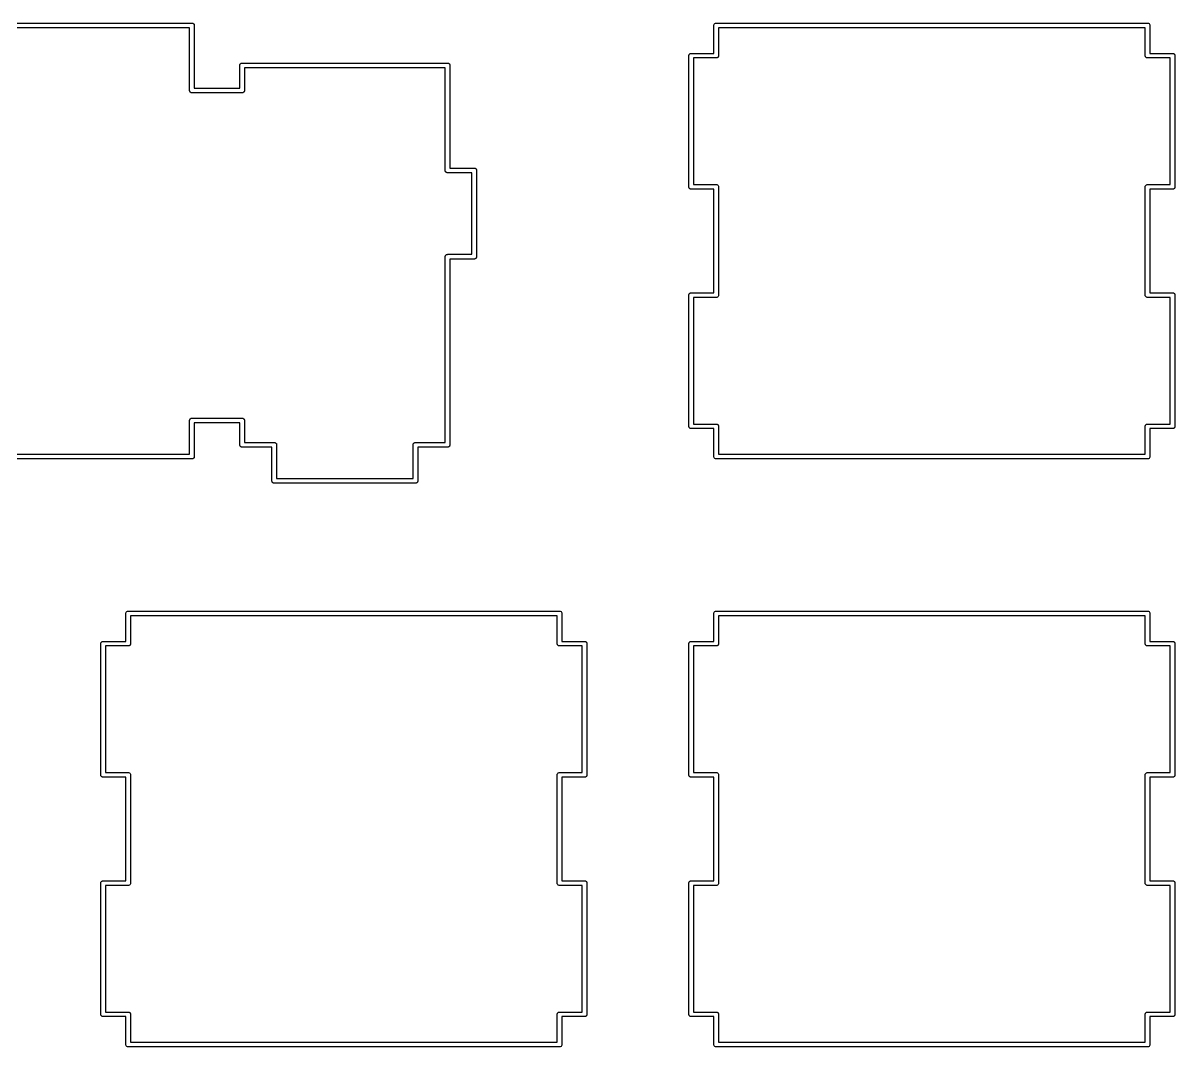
# Model space of a CAD drawing. Extents: x 24 to 395, y -191 to -67.
# Drawn here: x 294.41 to 331.72, y -164.22 to -131.05 of the extents above; entities that cross this region are included whole.
import ezdxf

# ---------------------------------------------------------------- set-up
doc = ezdxf.new("R2010")
doc.units = 0
doc.header["$MEASUREMENT"] = 0
doc.layers.add('BLACK', color=7, linetype='CONTINUOUS')

msp = doc.modelspace()

# ---------------------------------------------------------------- linework, layer by layer
at = {"layer": 'Black'}
for p, q in [((285.909, -131.051), (299.879, -131.051)), ((299.803, -131.204), (285.985, -131.204)), ((299.803, -133.236), (299.803, -131.204)), ((299.879, -131.051), (299.885, -131.052)), ((299.885, -131.052), (299.892, -131.052)), ((299.892, -131.052), (299.898, -131.055)), ((299.898, -131.055), (299.905, -131.056)), ((299.905, -131.056), (299.911, -131.059)), ((299.911, -131.059), (299.917, -131.062)), ((299.917, -131.062), (299.922, -131.066)), ((299.922, -131.066), (299.928, -131.069)), ((299.928, -131.069), (299.932, -131.074)), ((299.932, -131.074), (299.937, -131.079)), ((299.937, -131.079), (299.94, -131.084)), ((299.94, -131.084), (299.945, -131.089)), ((299.945, -131.089), (299.947, -131.096)), ((299.947, -131.096), (299.95, -131.101)), ((299.95, -131.101), (299.952, -131.108)), ((299.952, -131.108), (299.954, -131.114)), ((299.954, -131.114), (299.954, -131.121)), ((299.954, -131.121), (299.955, -131.127)), ((299.955, -131.127), (299.955, -133.159)), ((316.79, -131.114), (316.799, -131.089)), ((316.79, -131.141), (316.79, -131.114)), ((316.79, -132.033), (316.79, -131.141)), ((316.79, -131.141), (316.79, -131.141)), ((316.799, -131.089), (316.816, -131.069)), ((316.816, -131.069), (316.839, -131.056)), ((316.839, -131.056), (316.865, -131.051)), ((316.865, -131.051), (330.835, -131.051)), ((316.94, -131.204), (316.94, -132.108)), ((330.76, -131.204), (316.94, -131.204)), ((330.76, -132.108), (330.76, -131.204)), ((330.835, -131.051), (330.861, -131.056)), ((330.861, -131.056), (330.884, -131.069)), ((330.884, -131.069), (330.901, -131.089)), ((330.901, -131.089), (330.91, -131.114)), ((330.91, -131.114), (330.91, -131.141)), ((330.91, -131.141), (330.91, -131.141)), ((330.91, -131.141), (330.91, -132.033)), ((315.978, -132.095), (315.981, -132.089)), ((315.978, -132.101), (315.978, -132.095)), ((315.981, -132.089), (315.982, -132.082)), ((315.982, -132.082), (315.985, -132.077)), ((315.985, -132.077), (315.987, -132.07)), ((315.987, -132.07), (315.991, -132.065)), ((315.991, -132.065), (315.995, -132.06)), ((315.995, -132.06), (316, -132.056)), ((316, -132.056), (316.004, -132.05)), ((316.004, -132.05), (316.01, -132.047)), ((316.01, -132.047), (316.015, -132.043)), ((316.015, -132.043), (316.021, -132.041)), ((316.021, -132.041), (316.027, -132.037)), ((316.027, -132.037), (316.033, -132.036)), ((316.033, -132.036), (316.039, -132.034)), ((316.039, -132.034), (316.046, -132.034)), ((316.046, -132.034), (316.052, -132.033)), ((316.052, -132.033), (316.79, -132.033)), ((330.91, -132.033), (331.648, -132.033)), ((331.648, -132.033), (331.654, -132.034)), ((331.654, -132.034), (331.661, -132.034)), ((331.661, -132.034), (331.667, -132.036)), ((331.667, -132.036), (331.673, -132.037)), ((331.673, -132.037), (331.679, -132.041)), ((331.679, -132.041), (331.685, -132.043)), ((331.685, -132.043), (331.69, -132.047)), ((331.69, -132.047), (331.696, -132.05)), ((331.696, -132.05), (331.7, -132.056)), ((331.7, -132.056), (331.705, -132.06)), ((331.705, -132.06), (331.709, -132.065)), ((331.709, -132.065), (331.713, -132.07)), ((331.713, -132.07), (331.715, -132.077)), ((331.715, -132.077), (331.718, -132.082)), ((331.718, -132.082), (331.719, -132.089)), ((331.719, -132.089), (331.722, -132.095)), ((331.722, -132.095), (331.722, -132.101)), ((301.428, -132.423), (301.429, -132.416)), ((301.428, -133.159), (301.428, -132.423)), ((301.429, -132.41), (301.432, -132.403)), ((301.429, -132.416), (301.429, -132.41)), ((301.432, -132.403), (301.433, -132.397)), ((301.433, -132.397), (301.436, -132.391)), ((301.436, -132.391), (301.438, -132.385)), ((301.438, -132.385), (301.443, -132.38)), ((301.443, -132.38), (301.446, -132.374)), ((301.446, -132.374), (301.451, -132.37)), ((301.451, -132.37), (301.455, -132.365)), ((301.455, -132.365), (301.461, -132.361)), ((301.461, -132.361), (301.466, -132.357)), ((301.466, -132.357), (301.473, -132.355)), ((301.473, -132.355), (301.478, -132.351)), ((301.478, -132.351), (301.485, -132.35)), ((301.485, -132.35), (301.491, -132.348)), ((301.491, -132.348), (301.498, -132.348)), ((301.498, -132.348), (301.504, -132.347)), ((301.504, -132.347), (308.159, -132.347)), ((308.159, -132.347), (308.166, -132.348)), ((308.166, -132.348), (308.172, -132.348)), ((308.172, -132.348), (308.179, -132.35)), ((308.179, -132.35), (308.185, -132.351)), ((308.185, -132.351), (308.191, -132.355)), ((308.191, -132.355), (308.197, -132.357)), ((308.197, -132.357), (308.202, -132.361)), ((308.202, -132.361), (308.208, -132.365)), ((308.208, -132.365), (308.212, -132.37)), ((308.212, -132.37), (308.218, -132.374)), ((308.218, -132.374), (308.221, -132.38)), ((308.221, -132.38), (308.225, -132.385)), ((308.225, -132.385), (308.227, -132.391)), ((308.227, -132.391), (308.231, -132.397)), ((308.231, -132.397), (308.232, -132.403)), ((308.232, -132.403), (308.234, -132.41)), ((308.234, -132.41), (308.234, -132.416)), ((308.234, -132.416), (308.235, -132.423)), ((308.235, -132.423), (308.235, -135.75)), ((315.977, -132.108), (315.978, -132.101)), ((315.977, -136.362), (315.977, -132.108)), ((316.865, -132.183), (316.127, -132.183)), ((316.127, -132.183), (316.127, -136.287)), ((316.871, -132.182), (316.865, -132.183)), ((316.878, -132.182), (316.871, -132.182)), ((316.884, -132.18), (316.878, -132.182)), ((316.891, -132.178), (316.884, -132.18)), ((316.896, -132.175), (316.891, -132.178)), ((316.902, -132.173), (316.896, -132.175)), ((316.908, -132.169), (316.902, -132.173)), ((316.913, -132.165), (316.908, -132.169)), ((316.917, -132.16), (316.913, -132.165)), ((316.922, -132.156), (316.917, -132.16)), ((316.926, -132.15), (316.922, -132.156)), ((316.93, -132.145), (316.926, -132.15)), ((316.932, -132.139), (316.93, -132.145)), ((316.935, -132.134), (316.932, -132.139)), ((316.937, -132.127), (316.935, -132.134)), ((316.939, -132.121), (316.937, -132.127)), ((316.94, -132.108), (316.939, -132.114)), ((316.939, -132.114), (316.939, -132.121)), ((330.761, -132.114), (330.76, -132.108)), ((330.761, -132.121), (330.761, -132.114)), ((330.763, -132.127), (330.761, -132.121)), ((330.765, -132.134), (330.763, -132.127)), ((330.768, -132.139), (330.765, -132.134)), ((330.77, -132.145), (330.768, -132.139)), ((330.774, -132.15), (330.77, -132.145)), ((330.778, -132.156), (330.774, -132.15)), ((330.783, -132.16), (330.778, -132.156)), ((330.787, -132.165), (330.783, -132.16)), ((330.792, -132.169), (330.787, -132.165)), ((330.797, -132.173), (330.792, -132.169)), ((330.804, -132.175), (330.797, -132.173)), ((330.809, -132.178), (330.804, -132.175)), ((330.816, -132.18), (330.809, -132.178)), ((330.822, -132.182), (330.816, -132.18)), ((330.829, -132.182), (330.822, -132.182)), ((330.835, -132.183), (330.829, -132.182)), ((331.573, -132.183), (330.835, -132.183)), ((331.573, -136.287), (331.573, -132.183)), ((331.722, -132.101), (331.723, -132.108)), ((331.723, -132.108), (331.723, -136.362)), ((308.083, -132.499), (301.581, -132.499)), ((301.581, -132.499), (301.581, -133.236)), ((308.083, -135.826), (308.083, -132.499)), ((299.955, -133.159), (301.428, -133.159)), ((299.804, -133.242), (299.803, -133.236)), ((299.804, -133.249), (299.804, -133.242)), ((299.806, -133.255), (299.804, -133.249)), ((299.807, -133.262), (299.806, -133.255)), ((299.81, -133.268), (299.807, -133.262)), ((299.813, -133.274), (299.81, -133.268)), ((299.817, -133.279), (299.813, -133.274)), ((299.82, -133.285), (299.817, -133.279)), ((299.825, -133.289), (299.82, -133.285)), ((299.83, -133.294), (299.825, -133.289)), ((299.836, -133.297), (299.83, -133.294)), ((299.841, -133.302), (299.836, -133.297)), ((299.847, -133.304), (299.841, -133.302)), ((299.853, -133.307), (299.847, -133.304)), ((299.859, -133.308), (299.853, -133.307)), ((299.866, -133.311), (299.859, -133.308)), ((299.872, -133.311), (299.866, -133.311)), ((299.879, -133.312), (299.872, -133.311)), ((301.504, -133.312), (299.879, -133.312)), ((301.511, -133.311), (301.504, -133.312)), ((301.518, -133.311), (301.511, -133.311)), ((301.524, -133.308), (301.518, -133.311)), ((301.53, -133.307), (301.524, -133.308)), ((301.536, -133.304), (301.53, -133.307)), ((301.542, -133.302), (301.536, -133.304)), ((301.548, -133.297), (301.542, -133.302)), ((301.553, -133.294), (301.548, -133.297)), ((301.558, -133.289), (301.553, -133.294)), ((301.563, -133.285), (301.558, -133.289)), ((301.566, -133.279), (301.563, -133.285)), ((301.57, -133.274), (301.566, -133.279)), ((301.573, -133.268), (301.57, -133.274)), ((301.576, -133.262), (301.573, -133.268)), ((301.577, -133.255), (301.576, -133.262)), ((301.579, -133.249), (301.577, -133.255)), ((301.581, -133.236), (301.579, -133.242)), ((301.579, -133.242), (301.579, -133.249)), ((308.084, -135.833), (308.083, -135.826)), ((308.235, -135.75), (309.023, -135.75)), ((309.023, -135.75), (309.029, -135.751)), ((309.029, -135.751), (309.036, -135.751)), ((309.036, -135.751), (309.042, -135.754)), ((309.042, -135.754), (309.049, -135.755)), ((309.049, -135.755), (309.055, -135.758)), ((309.055, -135.758), (309.061, -135.761)), ((309.061, -135.761), (309.066, -135.765)), ((309.066, -135.765), (309.072, -135.768)), ((309.072, -135.768), (309.076, -135.773)), ((309.076, -135.773), (309.081, -135.778)), ((309.081, -135.778), (309.084, -135.783)), ((309.084, -135.783), (309.089, -135.788)), ((309.089, -135.788), (309.091, -135.795)), ((309.091, -135.795), (309.094, -135.8)), ((309.094, -135.8), (309.096, -135.807)), ((309.096, -135.807), (309.098, -135.813)), ((309.098, -135.813), (309.098, -135.82)), ((309.098, -135.82), (309.099, -135.826)), ((309.099, -135.826), (309.099, -138.62)), ((308.084, -135.84), (308.084, -135.833)), ((308.086, -135.846), (308.084, -135.84)), ((308.088, -135.853), (308.086, -135.846)), ((308.091, -135.858), (308.088, -135.853)), ((308.093, -135.865), (308.091, -135.858)), ((308.097, -135.87), (308.093, -135.865)), ((308.101, -135.875), (308.097, -135.87)), ((308.106, -135.88), (308.101, -135.875)), ((308.11, -135.885), (308.106, -135.88)), ((308.116, -135.888), (308.11, -135.885)), ((308.121, -135.892), (308.116, -135.888)), ((308.127, -135.895), (308.121, -135.892)), ((308.133, -135.898), (308.127, -135.895)), ((308.14, -135.899), (308.133, -135.898)), ((308.146, -135.902), (308.14, -135.899)), ((308.153, -135.902), (308.146, -135.902)), ((308.159, -135.903), (308.153, -135.902)), ((308.947, -135.903), (308.159, -135.903)), ((308.947, -138.544), (308.947, -135.903)), ((315.978, -136.369), (315.977, -136.362)), ((315.978, -136.375), (315.978, -136.369)), ((315.981, -136.382), (315.978, -136.375)), ((315.982, -136.388), (315.981, -136.382)), ((315.985, -136.394), (315.982, -136.388)), ((315.987, -136.4), (315.985, -136.394)), ((315.991, -136.405), (315.987, -136.4)), ((315.995, -136.411), (315.991, -136.405)), ((316, -136.415), (315.995, -136.411)), ((316.004, -136.42), (316, -136.415)), ((316.01, -136.423), (316.004, -136.42)), ((316.015, -136.427), (316.01, -136.423)), ((316.021, -136.43), (316.015, -136.427)), ((316.027, -136.433), (316.021, -136.43)), ((316.033, -136.434), (316.027, -136.433)), ((316.039, -136.436), (316.033, -136.434)), ((316.046, -136.436), (316.039, -136.436)), ((316.052, -136.437), (316.046, -136.436)), ((316.789, -136.437), (316.052, -136.437)), ((316.127, -136.287), (316.852, -136.287)), ((316.789, -139.788), (316.789, -136.437)), ((316.852, -136.287), (316.852, -136.287)), ((316.852, -136.287), (316.878, -136.287)), ((316.878, -136.287), (316.903, -136.296)), ((316.903, -136.296), (316.923, -136.313)), ((316.923, -136.313), (316.937, -136.336)), ((316.937, -136.336), (316.941, -136.362)), ((316.941, -136.362), (316.941, -139.863)), ((330.759, -136.362), (330.763, -136.336)), ((330.759, -139.863), (330.759, -136.362)), ((330.763, -136.336), (330.777, -136.313)), ((330.777, -136.313), (330.797, -136.296)), ((330.797, -136.296), (330.822, -136.287)), ((330.822, -136.287), (330.848, -136.287)), ((330.848, -136.287), (330.848, -136.287)), ((330.848, -136.287), (331.573, -136.287)), ((331.648, -136.437), (330.911, -136.437)), ((330.911, -136.437), (330.911, -139.788)), ((331.654, -136.436), (331.648, -136.437)), ((331.661, -136.436), (331.654, -136.436)), ((331.667, -136.434), (331.661, -136.436)), ((331.673, -136.433), (331.667, -136.434)), ((331.679, -136.43), (331.673, -136.433)), ((331.685, -136.427), (331.679, -136.43)), ((331.69, -136.423), (331.685, -136.427)), ((331.696, -136.42), (331.69, -136.423)), ((331.7, -136.415), (331.696, -136.42)), ((331.705, -136.411), (331.7, -136.415)), ((331.709, -136.405), (331.705, -136.411)), ((331.713, -136.4), (331.709, -136.405)), ((331.715, -136.394), (331.713, -136.4)), ((331.718, -136.388), (331.715, -136.394)), ((331.719, -136.382), (331.718, -136.388)), ((331.722, -136.375), (331.719, -136.382)), ((331.723, -136.362), (331.722, -136.369)), ((331.722, -136.369), (331.722, -136.375)), ((308.083, -138.62), (308.084, -138.614)), ((308.083, -144.64), (308.083, -138.62)), ((308.084, -138.607), (308.086, -138.601)), ((308.084, -138.614), (308.084, -138.607)), ((308.086, -138.601), (308.088, -138.594)), ((308.088, -138.594), (308.091, -138.589)), ((308.091, -138.589), (308.093, -138.582)), ((308.093, -138.582), (308.097, -138.577)), ((308.097, -138.577), (308.101, -138.572)), ((308.101, -138.572), (308.106, -138.567)), ((308.106, -138.567), (308.11, -138.562)), ((308.11, -138.562), (308.116, -138.559)), ((308.116, -138.559), (308.121, -138.555)), ((308.121, -138.555), (308.127, -138.552)), ((308.127, -138.552), (308.133, -138.549)), ((308.133, -138.549), (308.14, -138.548)), ((308.14, -138.548), (308.146, -138.545)), ((308.146, -138.545), (308.153, -138.545)), ((308.153, -138.545), (308.159, -138.544)), ((308.159, -138.544), (308.947, -138.544)), ((309.023, -138.697), (308.235, -138.697)), ((308.235, -138.697), (308.235, -144.716)), ((309.029, -138.696), (309.023, -138.697)), ((309.036, -138.696), (309.029, -138.696)), ((309.042, -138.693), (309.036, -138.696)), ((309.049, -138.692), (309.042, -138.693)), ((309.055, -138.689), (309.049, -138.692)), ((309.061, -138.686), (309.055, -138.689)), ((309.066, -138.682), (309.061, -138.686)), ((309.072, -138.679), (309.066, -138.682)), ((309.076, -138.674), (309.072, -138.679)), ((309.081, -138.669), (309.076, -138.674)), ((309.084, -138.664), (309.081, -138.669)), ((309.089, -138.659), (309.084, -138.664)), ((309.091, -138.652), (309.089, -138.659)), ((309.094, -138.647), (309.091, -138.652)), ((309.096, -138.64), (309.094, -138.647)), ((309.098, -138.634), (309.096, -138.64)), ((309.099, -138.62), (309.098, -138.627)), ((309.098, -138.627), (309.098, -138.634)), ((315.977, -139.863), (315.978, -139.856)), ((315.977, -144.117), (315.977, -139.863)), ((315.978, -139.85), (315.981, -139.843)), ((315.978, -139.856), (315.978, -139.85)), ((315.981, -139.843), (315.982, -139.837)), ((315.982, -139.837), (315.985, -139.831)), ((315.985, -139.831), (315.987, -139.825)), ((315.987, -139.825), (315.991, -139.82)), ((315.991, -139.82), (315.995, -139.814)), ((315.995, -139.814), (316, -139.81)), ((316, -139.81), (316.004, -139.805)), ((316.004, -139.805), (316.01, -139.802)), ((316.01, -139.802), (316.015, -139.798)), ((316.015, -139.798), (316.021, -139.795)), ((316.021, -139.795), (316.027, -139.792)), ((316.027, -139.792), (316.033, -139.791)), ((316.033, -139.791), (316.039, -139.789)), ((316.039, -139.789), (316.046, -139.789)), ((316.046, -139.789), (316.052, -139.788)), ((316.052, -139.788), (316.789, -139.788)), ((316.903, -139.929), (316.878, -139.938)), ((316.923, -139.912), (316.903, -139.929)), ((316.937, -139.889), (316.923, -139.912)), ((316.941, -139.863), (316.937, -139.889)), ((330.763, -139.889), (330.759, -139.863)), ((330.777, -139.912), (330.763, -139.889)), ((330.797, -139.929), (330.777, -139.912)), ((330.822, -139.938), (330.797, -139.929)), ((330.911, -139.788), (331.648, -139.788)), ((331.648, -139.788), (331.654, -139.789)), ((331.654, -139.789), (331.661, -139.789)), ((331.661, -139.789), (331.667, -139.791)), ((331.667, -139.791), (331.673, -139.792)), ((331.673, -139.792), (331.679, -139.795)), ((331.679, -139.795), (331.685, -139.798)), ((331.685, -139.798), (331.69, -139.802)), ((331.69, -139.802), (331.696, -139.805)), ((331.696, -139.805), (331.7, -139.81)), ((331.7, -139.81), (331.705, -139.814)), ((331.705, -139.814), (331.709, -139.82)), ((331.709, -139.82), (331.713, -139.825)), ((331.713, -139.825), (331.715, -139.831)), ((331.715, -139.831), (331.718, -139.837)), ((331.718, -139.837), (331.719, -139.843)), ((331.719, -139.843), (331.722, -139.85)), ((331.722, -139.85), (331.722, -139.856)), ((331.722, -139.856), (331.723, -139.863)), ((331.723, -139.863), (331.723, -144.117)), ((316.852, -139.938), (316.127, -139.938)), ((316.127, -139.938), (316.127, -144.042)), ((316.878, -139.938), (316.852, -139.938)), ((316.852, -139.938), (316.852, -139.938)), ((330.848, -139.938), (330.822, -139.938)), ((331.573, -139.938), (330.848, -139.938)), ((330.848, -139.938), (330.848, -139.938)), ((331.573, -144.042), (331.573, -139.938)), ((299.803, -143.929), (299.804, -143.923)), ((299.803, -145.021), (299.803, -143.929)), ((299.804, -143.916), (299.806, -143.91)), ((299.804, -143.923), (299.804, -143.916)), ((299.806, -143.91), (299.807, -143.903)), ((299.807, -143.903), (299.81, -143.897)), ((299.81, -143.897), (299.813, -143.891)), ((299.813, -143.891), (299.817, -143.886)), ((299.817, -143.886), (299.82, -143.88)), ((299.82, -143.88), (299.825, -143.876)), ((299.825, -143.876), (299.83, -143.871)), ((299.83, -143.871), (299.836, -143.867)), ((299.836, -143.867), (299.841, -143.863)), ((299.841, -143.863), (299.847, -143.861)), ((299.847, -143.861), (299.853, -143.857)), ((299.853, -143.857), (299.859, -143.856)), ((299.859, -143.856), (299.866, -143.854)), ((299.866, -143.854), (299.872, -143.854)), ((299.872, -143.854), (299.879, -143.853)), ((299.879, -143.853), (301.504, -143.853)), ((301.428, -144.005), (299.955, -144.005)), ((299.955, -144.005), (299.955, -145.097)), ((301.428, -144.716), (301.428, -144.005)), ((301.504, -143.853), (301.511, -143.854)), ((301.511, -143.854), (301.518, -143.854)), ((301.518, -143.854), (301.524, -143.856)), ((301.524, -143.856), (301.53, -143.857)), ((301.53, -143.857), (301.536, -143.861)), ((301.536, -143.861), (301.542, -143.863)), ((301.542, -143.863), (301.548, -143.867)), ((301.548, -143.867), (301.553, -143.871)), ((301.553, -143.871), (301.558, -143.876)), ((301.558, -143.876), (301.563, -143.88)), ((301.563, -143.88), (301.566, -143.886)), ((301.566, -143.886), (301.57, -143.891)), ((301.57, -143.891), (301.573, -143.897)), ((301.573, -143.897), (301.576, -143.903)), ((301.576, -143.903), (301.577, -143.91)), ((301.577, -143.91), (301.579, -143.916)), ((301.579, -143.916), (301.579, -143.923)), ((301.579, -143.923), (301.581, -143.929)), ((301.581, -143.929), (301.581, -144.64)), ((315.978, -144.124), (315.977, -144.117)), ((315.978, -144.13), (315.978, -144.124)), ((315.981, -144.136), (315.978, -144.13)), ((315.982, -144.143), (315.981, -144.136)), ((315.985, -144.148), (315.982, -144.143)), ((315.987, -144.155), (315.985, -144.148)), ((315.991, -144.16), (315.987, -144.155)), ((315.995, -144.165), (315.991, -144.16)), ((316, -144.169), (315.995, -144.165)), ((316.004, -144.175), (316, -144.169)), ((316.01, -144.178), (316.004, -144.175)), ((316.015, -144.182), (316.01, -144.178)), ((316.021, -144.184), (316.015, -144.182)), ((316.027, -144.188), (316.021, -144.184)), ((316.033, -144.189), (316.027, -144.188)), ((316.039, -144.191), (316.033, -144.189)), ((316.046, -144.191), (316.039, -144.191)), ((316.052, -144.192), (316.046, -144.191)), ((316.79, -144.192), (316.052, -144.192)), ((316.127, -144.042), (316.865, -144.042)), ((316.79, -145.084), (316.79, -144.192)), ((316.865, -144.042), (316.871, -144.043)), ((316.871, -144.043), (316.878, -144.043)), ((316.878, -144.043), (316.884, -144.045)), ((316.884, -144.045), (316.891, -144.047)), ((316.891, -144.047), (316.896, -144.05)), ((316.896, -144.05), (316.902, -144.052)), ((316.902, -144.052), (316.908, -144.056)), ((316.908, -144.056), (316.913, -144.06)), ((316.913, -144.06), (316.917, -144.065)), ((316.917, -144.065), (316.922, -144.069)), ((316.922, -144.069), (316.926, -144.075)), ((316.926, -144.075), (316.93, -144.08)), ((316.93, -144.08), (316.932, -144.086)), ((316.932, -144.086), (316.935, -144.091)), ((316.935, -144.091), (316.937, -144.098)), ((316.937, -144.098), (316.939, -144.104)), ((316.939, -144.104), (316.939, -144.111)), ((316.939, -144.111), (316.94, -144.117)), ((316.94, -144.117), (316.94, -145.021)), ((330.76, -144.117), (330.761, -144.111)), ((330.76, -145.021), (330.76, -144.117)), ((330.761, -144.104), (330.763, -144.098)), ((330.761, -144.111), (330.761, -144.104)), ((330.763, -144.098), (330.765, -144.091)), ((330.765, -144.091), (330.768, -144.086)), ((330.768, -144.086), (330.77, -144.08)), ((330.77, -144.08), (330.774, -144.075)), ((330.774, -144.075), (330.778, -144.069)), ((330.778, -144.069), (330.783, -144.065)), ((330.783, -144.065), (330.787, -144.06)), ((330.787, -144.06), (330.792, -144.056)), ((330.792, -144.056), (330.797, -144.052)), ((330.797, -144.052), (330.804, -144.05)), ((330.804, -144.05), (330.809, -144.047)), ((330.809, -144.047), (330.816, -144.045)), ((330.816, -144.045), (330.822, -144.043)), ((330.822, -144.043), (330.829, -144.043)), ((330.829, -144.043), (330.835, -144.042)), ((330.835, -144.042), (331.573, -144.042)), ((331.648, -144.192), (330.91, -144.192)), ((330.91, -144.192), (330.91, -145.084)), ((331.654, -144.191), (331.648, -144.192)), ((331.661, -144.191), (331.654, -144.191)), ((331.667, -144.189), (331.661, -144.191)), ((331.673, -144.188), (331.667, -144.189)), ((331.679, -144.184), (331.673, -144.188)), ((331.685, -144.182), (331.679, -144.184)), ((331.69, -144.178), (331.685, -144.182)), ((331.696, -144.175), (331.69, -144.178)), ((331.7, -144.169), (331.696, -144.175)), ((331.705, -144.165), (331.7, -144.169)), ((331.709, -144.16), (331.705, -144.165)), ((331.713, -144.155), (331.709, -144.16)), ((331.715, -144.148), (331.713, -144.155)), ((331.718, -144.143), (331.715, -144.148)), ((331.719, -144.136), (331.718, -144.143)), ((331.722, -144.13), (331.719, -144.136)), ((331.723, -144.117), (331.722, -144.124)), ((331.722, -144.124), (331.722, -144.13)), ((301.429, -144.723), (301.428, -144.716)), ((301.429, -144.73), (301.429, -144.723)), ((301.432, -144.736), (301.429, -144.73)), ((301.433, -144.743), (301.432, -144.736)), ((301.436, -144.748), (301.433, -144.743)), ((301.438, -144.755), (301.436, -144.748)), ((301.443, -144.76), (301.438, -144.755)), ((301.446, -144.765), (301.443, -144.76)), ((301.451, -144.77), (301.446, -144.765)), ((301.455, -144.775), (301.451, -144.77)), ((301.461, -144.778), (301.455, -144.775)), ((301.466, -144.782), (301.461, -144.778)), ((301.473, -144.785), (301.466, -144.782)), ((301.478, -144.788), (301.473, -144.785)), ((301.485, -144.789), (301.478, -144.788)), ((301.581, -144.64), (302.546, -144.64)), ((302.546, -144.64), (302.552, -144.641)), ((302.552, -144.641), (302.559, -144.641)), ((302.559, -144.641), (302.565, -144.644)), ((302.565, -144.644), (302.572, -144.645)), ((302.572, -144.645), (302.578, -144.648)), ((302.578, -144.648), (302.584, -144.651)), ((302.584, -144.651), (302.589, -144.655)), ((302.589, -144.655), (302.595, -144.658)), ((302.595, -144.658), (302.599, -144.663)), ((302.599, -144.663), (302.604, -144.668)), ((302.604, -144.668), (302.607, -144.673)), ((302.607, -144.673), (302.612, -144.678)), ((302.612, -144.678), (302.614, -144.685)), ((302.614, -144.685), (302.617, -144.69)), ((302.617, -144.69), (302.619, -144.697)), ((302.619, -144.697), (302.621, -144.703)), ((302.621, -144.703), (302.621, -144.71)), ((302.621, -144.71), (302.622, -144.716)), ((302.622, -144.716), (302.622, -145.809)), ((307.042, -144.716), (307.043, -144.71)), ((307.042, -145.809), (307.042, -144.716)), ((307.043, -144.703), (307.045, -144.697)), ((307.043, -144.71), (307.043, -144.703)), ((307.045, -144.697), (307.046, -144.69)), ((307.046, -144.69), (307.049, -144.685)), ((307.049, -144.685), (307.052, -144.678)), ((307.052, -144.678), (307.056, -144.673)), ((307.056, -144.673), (307.059, -144.668)), ((307.059, -144.668), (307.064, -144.663)), ((307.064, -144.663), (307.069, -144.658)), ((307.069, -144.658), (307.075, -144.655)), ((307.075, -144.655), (307.08, -144.651)), ((307.08, -144.651), (307.086, -144.648)), ((307.086, -144.648), (307.092, -144.645)), ((307.092, -144.645), (307.098, -144.644)), ((307.098, -144.644), (307.105, -144.641)), ((307.105, -144.641), (307.111, -144.641)), ((307.111, -144.641), (307.118, -144.64)), ((307.118, -144.64), (308.083, -144.64)), ((308.185, -144.788), (308.179, -144.789)), ((308.191, -144.785), (308.185, -144.788)), ((308.197, -144.782), (308.191, -144.785)), ((308.202, -144.778), (308.197, -144.782)), ((308.208, -144.775), (308.202, -144.778)), ((308.212, -144.77), (308.208, -144.775)), ((308.218, -144.765), (308.212, -144.77)), ((308.221, -144.76), (308.218, -144.765)), ((308.225, -144.755), (308.221, -144.76)), ((308.227, -144.748), (308.225, -144.755)), ((308.231, -144.743), (308.227, -144.748)), ((308.232, -144.736), (308.231, -144.743)), ((308.234, -144.73), (308.232, -144.736)), ((308.235, -144.716), (308.234, -144.723)), ((308.234, -144.723), (308.234, -144.73)), ((285.985, -145.021), (299.803, -145.021)), ((299.922, -145.159), (299.917, -145.163)), ((299.928, -145.156), (299.922, -145.159)), ((299.932, -145.151), (299.928, -145.156)), ((299.937, -145.146), (299.932, -145.151)), ((299.94, -145.141), (299.937, -145.146)), ((299.945, -145.136), (299.94, -145.141)), ((299.947, -145.129), (299.945, -145.136)), ((299.95, -145.124), (299.947, -145.129)), ((299.952, -145.117), (299.95, -145.124)), ((299.954, -145.111), (299.952, -145.117)), ((299.955, -145.097), (299.954, -145.104)), ((299.954, -145.104), (299.954, -145.111)), ((301.491, -144.792), (301.485, -144.789)), ((301.498, -144.792), (301.491, -144.792)), ((301.504, -144.793), (301.498, -144.792)), ((302.47, -144.793), (301.504, -144.793)), ((302.47, -145.885), (302.47, -144.793)), ((308.159, -144.793), (307.194, -144.793)), ((307.194, -144.793), (307.194, -145.885)), ((308.166, -144.792), (308.159, -144.793)), ((308.172, -144.792), (308.166, -144.792)), ((308.179, -144.789), (308.172, -144.792)), ((316.79, -145.111), (316.79, -145.084)), ((316.79, -145.084), (316.79, -145.084)), ((316.799, -145.136), (316.79, -145.111)), ((316.816, -145.156), (316.799, -145.136)), ((316.839, -145.169), (316.816, -145.156)), ((316.94, -145.021), (330.76, -145.021)), ((330.884, -145.156), (330.861, -145.169)), ((330.901, -145.136), (330.884, -145.156)), ((330.91, -145.111), (330.901, -145.136)), ((330.91, -145.084), (330.91, -145.084)), ((330.91, -145.084), (330.91, -145.111)), ((299.879, -145.174), (285.909, -145.174)), ((299.885, -145.173), (299.879, -145.174)), ((299.892, -145.173), (299.885, -145.173)), ((299.898, -145.17), (299.892, -145.173)), ((299.905, -145.169), (299.898, -145.17)), ((299.911, -145.166), (299.905, -145.169)), ((299.917, -145.163), (299.911, -145.166)), ((316.865, -145.174), (316.839, -145.169)), ((330.835, -145.174), (316.865, -145.174)), ((330.861, -145.169), (330.835, -145.174)), ((302.471, -145.891), (302.47, -145.885)), ((302.471, -145.898), (302.471, -145.891)), ((302.473, -145.904), (302.471, -145.898)), ((302.474, -145.911), (302.473, -145.904)), ((302.622, -145.809), (307.042, -145.809)), ((307.191, -145.904), (307.189, -145.911)), ((307.193, -145.898), (307.191, -145.904)), ((307.194, -145.885), (307.193, -145.891)), ((307.193, -145.891), (307.193, -145.898)), ((302.477, -145.917), (302.474, -145.911)), ((302.48, -145.923), (302.477, -145.917)), ((302.484, -145.928), (302.48, -145.923)), ((302.487, -145.934), (302.484, -145.928)), ((302.492, -145.938), (302.487, -145.934)), ((302.497, -145.943), (302.492, -145.938)), ((302.503, -145.947), (302.497, -145.943)), ((302.508, -145.951), (302.503, -145.947)), ((302.514, -145.953), (302.508, -145.951)), ((302.52, -145.957), (302.514, -145.953)), ((302.526, -145.958), (302.52, -145.957)), ((302.533, -145.96), (302.526, -145.958)), ((302.539, -145.96), (302.533, -145.96)), ((302.546, -145.961), (302.539, -145.96)), ((307.118, -145.961), (302.546, -145.961)), ((307.124, -145.96), (307.118, -145.961)), ((307.131, -145.96), (307.124, -145.96)), ((307.137, -145.958), (307.131, -145.96)), ((307.144, -145.957), (307.137, -145.958)), ((307.15, -145.953), (307.144, -145.957)), ((307.156, -145.951), (307.15, -145.953)), ((307.161, -145.947), (307.156, -145.951)), ((307.167, -145.943), (307.161, -145.947)), ((307.171, -145.938), (307.167, -145.943)), ((307.176, -145.934), (307.171, -145.938)), ((307.179, -145.928), (307.176, -145.934)), ((307.184, -145.923), (307.179, -145.928)), ((307.186, -145.917), (307.184, -145.923)), ((307.189, -145.911), (307.186, -145.917)), ((297.74, -150.164), (297.749, -150.139)), ((297.74, -150.191), (297.74, -150.164)), ((297.74, -151.083), (297.74, -150.191)), ((297.74, -150.191), (297.74, -150.191)), ((297.749, -150.139), (297.766, -150.119)), ((297.766, -150.119), (297.789, -150.106)), ((297.789, -150.106), (297.815, -150.101)), ((297.815, -150.101), (311.785, -150.101)), ((297.89, -150.254), (297.89, -151.158)), ((311.71, -150.254), (297.89, -150.254)), ((311.71, -151.158), (311.71, -150.254)), ((311.785, -150.101), (311.811, -150.106)), ((311.811, -150.106), (311.834, -150.119)), ((311.834, -150.119), (311.851, -150.139)), ((311.851, -150.139), (311.86, -150.164)), ((311.86, -150.164), (311.86, -150.191)), ((311.86, -150.191), (311.86, -150.191)), ((311.86, -150.191), (311.86, -151.083)), ((316.79, -150.164), (316.799, -150.139)), ((316.79, -150.191), (316.79, -150.164)), ((316.79, -151.083), (316.79, -150.191)), ((316.79, -150.191), (316.79, -150.191)), ((316.799, -150.139), (316.816, -150.119)), ((316.816, -150.119), (316.839, -150.106)), ((316.839, -150.106), (316.865, -150.101)), ((316.865, -150.101), (330.835, -150.101)), ((316.94, -150.254), (316.94, -151.158)), ((330.76, -150.254), (316.94, -150.254)), ((330.76, -151.158), (330.76, -150.254)), ((330.835, -150.101), (330.861, -150.106)), ((330.861, -150.106), (330.884, -150.119)), ((330.884, -150.119), (330.901, -150.139)), ((330.901, -150.139), (330.91, -150.164)), ((330.91, -150.164), (330.91, -150.191)), ((330.91, -150.191), (330.91, -150.191)), ((330.91, -150.191), (330.91, -151.083)), ((296.932, -151.132), (296.935, -151.127)), ((296.935, -151.127), (296.937, -151.12)), ((296.937, -151.12), (296.941, -151.115)), ((296.941, -151.115), (296.945, -151.11)), ((296.945, -151.11), (296.95, -151.106)), ((296.95, -151.106), (296.954, -151.1)), ((296.954, -151.1), (296.96, -151.097)), ((296.96, -151.097), (296.965, -151.093)), ((296.965, -151.093), (296.971, -151.091)), ((296.971, -151.091), (296.977, -151.087)), ((296.977, -151.087), (296.983, -151.086)), ((296.983, -151.086), (296.989, -151.084)), ((296.989, -151.084), (296.996, -151.084)), ((296.996, -151.084), (297.002, -151.083)), ((297.002, -151.083), (297.74, -151.083)), ((311.86, -151.083), (312.598, -151.083)), ((312.598, -151.083), (312.604, -151.084)), ((312.604, -151.084), (312.611, -151.084)), ((312.611, -151.084), (312.617, -151.086)), ((312.617, -151.086), (312.623, -151.087)), ((312.623, -151.087), (312.629, -151.091)), ((312.629, -151.091), (312.635, -151.093)), ((312.635, -151.093), (312.64, -151.097)), ((312.64, -151.097), (312.646, -151.1)), ((312.646, -151.1), (312.65, -151.106)), ((312.65, -151.106), (312.655, -151.11)), ((312.655, -151.11), (312.659, -151.115)), ((312.659, -151.115), (312.663, -151.12)), ((312.663, -151.12), (312.665, -151.127)), ((312.665, -151.127), (312.668, -151.132)), ((315.982, -151.132), (315.985, -151.127)), ((315.985, -151.127), (315.987, -151.12)), ((315.987, -151.12), (315.991, -151.115)), ((315.991, -151.115), (315.995, -151.11)), ((315.995, -151.11), (316, -151.106)), ((316, -151.106), (316.004, -151.1)), ((316.004, -151.1), (316.01, -151.097)), ((316.01, -151.097), (316.015, -151.093)), ((316.015, -151.093), (316.021, -151.091)), ((316.021, -151.091), (316.027, -151.087)), ((316.027, -151.087), (316.033, -151.086)), ((316.033, -151.086), (316.039, -151.084)), ((316.039, -151.084), (316.046, -151.084)), ((316.046, -151.084), (316.052, -151.083)), ((316.052, -151.083), (316.79, -151.083)), ((330.91, -151.083), (331.648, -151.083)), ((331.648, -151.083), (331.654, -151.084)), ((331.654, -151.084), (331.661, -151.084)), ((331.661, -151.084), (331.667, -151.086)), ((331.667, -151.086), (331.673, -151.087)), ((331.673, -151.087), (331.679, -151.091)), ((331.679, -151.091), (331.685, -151.093)), ((331.685, -151.093), (331.69, -151.097)), ((331.69, -151.097), (331.696, -151.1)), ((331.696, -151.1), (331.7, -151.106)), ((331.7, -151.106), (331.705, -151.11)), ((331.705, -151.11), (331.709, -151.115)), ((331.709, -151.115), (331.713, -151.12)), ((331.713, -151.12), (331.715, -151.127)), ((331.715, -151.127), (331.718, -151.132)), ((296.927, -151.158), (296.928, -151.151)), ((296.927, -155.412), (296.927, -151.158)), ((296.928, -151.145), (296.931, -151.139)), ((296.928, -151.151), (296.928, -151.145)), ((296.931, -151.139), (296.932, -151.132)), ((297.815, -151.233), (297.077, -151.233)), ((297.077, -151.233), (297.077, -155.337)), ((297.821, -151.232), (297.815, -151.233)), ((297.828, -151.232), (297.821, -151.232)), ((297.834, -151.23), (297.828, -151.232)), ((297.841, -151.228), (297.834, -151.23)), ((297.846, -151.225), (297.841, -151.228)), ((297.852, -151.223), (297.846, -151.225)), ((297.858, -151.219), (297.852, -151.223)), ((297.863, -151.215), (297.858, -151.219)), ((297.867, -151.21), (297.863, -151.215)), ((297.872, -151.206), (297.867, -151.21)), ((297.876, -151.2), (297.872, -151.206)), ((297.88, -151.195), (297.876, -151.2)), ((297.882, -151.189), (297.88, -151.195)), ((297.885, -151.184), (297.882, -151.189)), ((297.887, -151.177), (297.885, -151.184)), ((297.889, -151.171), (297.887, -151.177)), ((297.89, -151.158), (297.889, -151.164)), ((297.889, -151.164), (297.889, -151.171)), ((311.711, -151.164), (311.71, -151.158)), ((311.711, -151.171), (311.711, -151.164)), ((311.713, -151.177), (311.711, -151.171)), ((311.715, -151.184), (311.713, -151.177)), ((311.718, -151.189), (311.715, -151.184)), ((311.72, -151.195), (311.718, -151.189)), ((311.724, -151.2), (311.72, -151.195)), ((311.728, -151.206), (311.724, -151.2)), ((311.733, -151.21), (311.728, -151.206)), ((311.737, -151.215), (311.733, -151.21)), ((311.742, -151.219), (311.737, -151.215)), ((311.748, -151.223), (311.742, -151.219)), ((311.754, -151.225), (311.748, -151.223)), ((311.759, -151.228), (311.754, -151.225)), ((311.766, -151.23), (311.759, -151.228)), ((311.772, -151.232), (311.766, -151.23)), ((311.779, -151.232), (311.772, -151.232)), ((311.785, -151.233), (311.779, -151.232)), ((312.523, -151.233), (311.785, -151.233)), ((312.523, -155.337), (312.523, -151.233)), ((312.668, -151.132), (312.669, -151.139)), ((312.669, -151.139), (312.672, -151.145)), ((312.672, -151.145), (312.672, -151.151)), ((312.672, -151.151), (312.673, -151.158)), ((312.673, -151.158), (312.673, -155.412)), ((315.977, -151.158), (315.978, -151.151)), ((315.977, -155.412), (315.977, -151.158)), ((315.978, -151.145), (315.981, -151.139)), ((315.978, -151.151), (315.978, -151.145)), ((315.981, -151.139), (315.982, -151.132)), ((316.865, -151.233), (316.127, -151.233)), ((316.127, -151.233), (316.127, -155.337)), ((316.871, -151.232), (316.865, -151.233)), ((316.878, -151.232), (316.871, -151.232)), ((316.884, -151.23), (316.878, -151.232)), ((316.891, -151.228), (316.884, -151.23)), ((316.896, -151.225), (316.891, -151.228)), ((316.902, -151.223), (316.896, -151.225)), ((316.908, -151.219), (316.902, -151.223)), ((316.913, -151.215), (316.908, -151.219)), ((316.917, -151.21), (316.913, -151.215)), ((316.922, -151.206), (316.917, -151.21)), ((316.926, -151.2), (316.922, -151.206)), ((316.93, -151.195), (316.926, -151.2)), ((316.932, -151.189), (316.93, -151.195)), ((316.935, -151.184), (316.932, -151.189)), ((316.937, -151.177), (316.935, -151.184)), ((316.939, -151.171), (316.937, -151.177)), ((316.94, -151.158), (316.939, -151.164)), ((316.939, -151.164), (316.939, -151.171)), ((330.761, -151.164), (330.76, -151.158)), ((330.761, -151.171), (330.761, -151.164)), ((330.763, -151.177), (330.761, -151.171)), ((330.765, -151.184), (330.763, -151.177)), ((330.768, -151.189), (330.765, -151.184)), ((330.77, -151.195), (330.768, -151.189)), ((330.774, -151.2), (330.77, -151.195)), ((330.778, -151.206), (330.774, -151.2)), ((330.783, -151.21), (330.778, -151.206)), ((330.787, -151.215), (330.783, -151.21)), ((330.792, -151.219), (330.787, -151.215)), ((330.797, -151.223), (330.792, -151.219)), ((330.804, -151.225), (330.797, -151.223)), ((330.809, -151.228), (330.804, -151.225)), ((330.816, -151.23), (330.809, -151.228)), ((330.822, -151.232), (330.816, -151.23)), ((330.829, -151.232), (330.822, -151.232)), ((330.835, -151.233), (330.829, -151.232)), ((331.573, -151.233), (330.835, -151.233)), ((331.573, -155.337), (331.573, -151.233)), ((331.718, -151.132), (331.719, -151.139)), ((331.719, -151.139), (331.722, -151.145)), ((331.722, -151.145), (331.722, -151.151)), ((331.722, -151.151), (331.723, -151.158)), ((331.723, -151.158), (331.723, -155.412)), ((296.928, -155.419), (296.927, -155.412)), ((296.928, -155.425), (296.928, -155.419)), ((296.931, -155.432), (296.928, -155.425)), ((296.932, -155.438), (296.931, -155.432)), ((296.935, -155.444), (296.932, -155.438)), ((296.937, -155.45), (296.935, -155.444)), ((296.941, -155.455), (296.937, -155.45)), ((296.945, -155.461), (296.941, -155.455)), ((296.95, -155.465), (296.945, -155.461)), ((296.954, -155.47), (296.95, -155.465)), ((296.96, -155.473), (296.954, -155.47)), ((296.965, -155.477), (296.96, -155.473)), ((296.971, -155.48), (296.965, -155.477)), ((296.977, -155.483), (296.971, -155.48)), ((296.983, -155.484), (296.977, -155.483)), ((296.989, -155.486), (296.983, -155.484)), ((296.996, -155.486), (296.989, -155.486)), ((297.002, -155.487), (296.996, -155.486)), ((297.739, -155.487), (297.002, -155.487)), ((297.077, -155.337), (297.802, -155.337)), ((297.739, -158.838), (297.739, -155.487)), ((297.802, -155.337), (297.802, -155.337)), ((297.802, -155.337), (297.828, -155.337)), ((297.828, -155.337), (297.853, -155.346)), ((297.853, -155.346), (297.873, -155.363)), ((297.873, -155.363), (297.887, -155.386)), ((297.887, -155.386), (297.891, -155.412)), ((297.891, -155.412), (297.891, -158.913)), ((311.709, -155.412), (311.713, -155.386)), ((311.709, -158.913), (311.709, -155.412)), ((311.713, -155.386), (311.727, -155.363)), ((311.727, -155.363), (311.747, -155.346)), ((311.747, -155.346), (311.772, -155.337)), ((311.772, -155.337), (311.798, -155.337)), ((311.798, -155.337), (311.798, -155.337)), ((311.798, -155.337), (312.523, -155.337)), ((312.598, -155.487), (311.861, -155.487)), ((311.861, -155.487), (311.861, -158.838)), ((312.604, -155.486), (312.598, -155.487)), ((312.611, -155.486), (312.604, -155.486)), ((312.617, -155.484), (312.611, -155.486)), ((312.623, -155.483), (312.617, -155.484)), ((312.629, -155.48), (312.623, -155.483)), ((312.635, -155.477), (312.629, -155.48)), ((312.64, -155.473), (312.635, -155.477)), ((312.646, -155.47), (312.64, -155.473)), ((312.65, -155.465), (312.646, -155.47)), ((312.655, -155.461), (312.65, -155.465)), ((312.659, -155.455), (312.655, -155.461)), ((312.663, -155.45), (312.659, -155.455)), ((312.665, -155.444), (312.663, -155.45)), ((312.668, -155.438), (312.665, -155.444)), ((312.669, -155.432), (312.668, -155.438)), ((312.672, -155.425), (312.669, -155.432)), ((312.673, -155.412), (312.672, -155.419)), ((312.672, -155.419), (312.672, -155.425)), ((315.978, -155.419), (315.977, -155.412)), ((315.978, -155.425), (315.978, -155.419)), ((315.981, -155.432), (315.978, -155.425)), ((315.982, -155.438), (315.981, -155.432)), ((315.985, -155.444), (315.982, -155.438)), ((315.987, -155.45), (315.985, -155.444)), ((315.991, -155.455), (315.987, -155.45)), ((315.995, -155.461), (315.991, -155.455)), ((316, -155.465), (315.995, -155.461)), ((316.004, -155.47), (316, -155.465)), ((316.01, -155.473), (316.004, -155.47)), ((316.015, -155.477), (316.01, -155.473)), ((316.021, -155.48), (316.015, -155.477)), ((316.027, -155.483), (316.021, -155.48)), ((316.033, -155.484), (316.027, -155.483)), ((316.039, -155.486), (316.033, -155.484)), ((316.046, -155.486), (316.039, -155.486)), ((316.052, -155.487), (316.046, -155.486)), ((316.789, -155.487), (316.052, -155.487)), ((316.127, -155.337), (316.852, -155.337)), ((316.789, -158.838), (316.789, -155.487)), ((316.852, -155.337), (316.852, -155.337)), ((316.852, -155.337), (316.878, -155.337)), ((316.878, -155.337), (316.903, -155.346)), ((316.903, -155.346), (316.923, -155.363)), ((316.923, -155.363), (316.937, -155.386)), ((316.937, -155.386), (316.941, -155.412)), ((316.941, -155.412), (316.941, -158.913)), ((330.759, -155.412), (330.763, -155.386)), ((330.759, -158.913), (330.759, -155.412)), ((330.763, -155.386), (330.777, -155.363)), ((330.777, -155.363), (330.797, -155.346)), ((330.797, -155.346), (330.822, -155.337)), ((330.822, -155.337), (330.848, -155.337)), ((330.848, -155.337), (330.848, -155.337)), ((330.848, -155.337), (331.573, -155.337)), ((331.648, -155.487), (330.911, -155.487)), ((330.911, -155.487), (330.911, -158.838)), ((331.654, -155.486), (331.648, -155.487)), ((331.661, -155.486), (331.654, -155.486)), ((331.667, -155.484), (331.661, -155.486)), ((331.673, -155.483), (331.667, -155.484)), ((331.679, -155.48), (331.673, -155.483)), ((331.685, -155.477), (331.679, -155.48)), ((331.69, -155.473), (331.685, -155.477)), ((331.696, -155.47), (331.69, -155.473)), ((331.7, -155.465), (331.696, -155.47)), ((331.705, -155.461), (331.7, -155.465)), ((331.709, -155.455), (331.705, -155.461)), ((331.713, -155.45), (331.709, -155.455)), ((331.715, -155.444), (331.713, -155.45)), ((331.718, -155.438), (331.715, -155.444)), ((331.719, -155.432), (331.718, -155.438)), ((331.722, -155.425), (331.719, -155.432)), ((331.723, -155.412), (331.722, -155.419)), ((331.722, -155.419), (331.722, -155.425)), ((296.927, -158.913), (296.928, -158.906)), ((296.927, -163.167), (296.927, -158.913)), ((296.928, -158.9), (296.931, -158.893)), ((296.928, -158.906), (296.928, -158.9)), ((296.931, -158.893), (296.932, -158.887)), ((296.932, -158.887), (296.935, -158.881)), ((296.935, -158.881), (296.937, -158.875)), ((296.937, -158.875), (296.941, -158.87)), ((296.941, -158.87), (296.945, -158.864)), ((296.945, -158.864), (296.95, -158.86)), ((296.95, -158.86), (296.954, -158.855)), ((296.954, -158.855), (296.96, -158.852)), ((296.96, -158.852), (296.965, -158.848)), ((296.965, -158.848), (296.971, -158.845)), ((296.971, -158.845), (296.977, -158.842)), ((296.977, -158.842), (296.983, -158.841)), ((296.983, -158.841), (296.989, -158.839)), ((296.989, -158.839), (296.996, -158.839)), ((296.996, -158.839), (297.002, -158.838)), ((297.002, -158.838), (297.739, -158.838)), ((297.873, -158.962), (297.853, -158.979)), ((297.887, -158.939), (297.873, -158.962)), ((297.891, -158.913), (297.887, -158.939)), ((311.713, -158.939), (311.709, -158.913)), ((311.727, -158.962), (311.713, -158.939)), ((311.747, -158.979), (311.727, -158.962)), ((311.861, -158.838), (312.598, -158.838)), ((312.598, -158.838), (312.604, -158.839)), ((312.604, -158.839), (312.611, -158.839)), ((312.611, -158.839), (312.617, -158.841)), ((312.617, -158.841), (312.623, -158.842)), ((312.623, -158.842), (312.629, -158.845)), ((312.629, -158.845), (312.635, -158.848)), ((312.635, -158.848), (312.64, -158.852)), ((312.64, -158.852), (312.646, -158.855)), ((312.646, -158.855), (312.65, -158.86)), ((312.65, -158.86), (312.655, -158.864)), ((312.655, -158.864), (312.659, -158.87)), ((312.659, -158.87), (312.663, -158.875)), ((312.663, -158.875), (312.665, -158.881)), ((312.665, -158.881), (312.668, -158.887)), ((312.668, -158.887), (312.669, -158.893)), ((312.669, -158.893), (312.672, -158.9)), ((312.672, -158.9), (312.672, -158.906)), ((312.672, -158.906), (312.673, -158.913)), ((312.673, -158.913), (312.673, -163.167)), ((315.977, -158.913), (315.978, -158.906)), ((315.977, -163.167), (315.977, -158.913)), ((315.978, -158.9), (315.981, -158.893)), ((315.978, -158.906), (315.978, -158.9)), ((315.981, -158.893), (315.982, -158.887)), ((315.982, -158.887), (315.985, -158.881)), ((315.985, -158.881), (315.987, -158.875)), ((315.987, -158.875), (315.991, -158.87)), ((315.991, -158.87), (315.995, -158.864)), ((315.995, -158.864), (316, -158.86)), ((316, -158.86), (316.004, -158.855)), ((316.004, -158.855), (316.01, -158.852)), ((316.01, -158.852), (316.015, -158.848)), ((316.015, -158.848), (316.021, -158.845)), ((316.021, -158.845), (316.027, -158.842)), ((316.027, -158.842), (316.033, -158.841)), ((316.033, -158.841), (316.039, -158.839)), ((316.039, -158.839), (316.046, -158.839)), ((316.046, -158.839), (316.052, -158.838)), ((316.052, -158.838), (316.789, -158.838)), ((316.923, -158.962), (316.903, -158.979)), ((316.937, -158.939), (316.923, -158.962)), ((316.941, -158.913), (316.937, -158.939)), ((330.763, -158.939), (330.759, -158.913)), ((330.777, -158.962), (330.763, -158.939)), ((330.797, -158.979), (330.777, -158.962)), ((330.911, -158.838), (331.648, -158.838)), ((331.648, -158.838), (331.654, -158.839)), ((331.654, -158.839), (331.661, -158.839)), ((331.661, -158.839), (331.667, -158.841)), ((331.667, -158.841), (331.673, -158.842)), ((331.673, -158.842), (331.679, -158.845)), ((331.679, -158.845), (331.685, -158.848)), ((331.685, -158.848), (331.69, -158.852)), ((331.69, -158.852), (331.696, -158.855)), ((331.696, -158.855), (331.7, -158.86)), ((331.7, -158.86), (331.705, -158.864)), ((331.705, -158.864), (331.709, -158.87)), ((331.709, -158.87), (331.713, -158.875)), ((331.713, -158.875), (331.715, -158.881)), ((331.715, -158.881), (331.718, -158.887)), ((331.718, -158.887), (331.719, -158.893)), ((331.719, -158.893), (331.722, -158.9)), ((331.722, -158.9), (331.722, -158.906)), ((331.722, -158.906), (331.723, -158.913)), ((331.723, -158.913), (331.723, -163.167)), ((297.802, -158.988), (297.077, -158.988)), ((297.077, -158.988), (297.077, -163.092)), ((297.828, -158.988), (297.802, -158.988)), ((297.802, -158.988), (297.802, -158.988)), ((297.853, -158.979), (297.828, -158.988)), ((311.772, -158.988), (311.747, -158.979)), ((311.798, -158.988), (311.772, -158.988)), ((312.523, -158.988), (311.798, -158.988)), ((311.798, -158.988), (311.798, -158.988)), ((312.523, -163.092), (312.523, -158.988)), ((316.852, -158.988), (316.127, -158.988)), ((316.127, -158.988), (316.127, -163.092)), ((316.878, -158.988), (316.852, -158.988)), ((316.852, -158.988), (316.852, -158.988)), ((316.903, -158.979), (316.878, -158.988)), ((330.822, -158.988), (330.797, -158.979)), ((330.848, -158.988), (330.822, -158.988)), ((331.573, -158.988), (330.848, -158.988)), ((330.848, -158.988), (330.848, -158.988)), ((331.573, -163.092), (331.573, -158.988)), ((296.928, -163.174), (296.927, -163.167)), ((296.928, -163.18), (296.928, -163.174)), ((296.931, -163.186), (296.928, -163.18)), ((296.932, -163.193), (296.931, -163.186)), ((296.935, -163.198), (296.932, -163.193)), ((296.937, -163.205), (296.935, -163.198)), ((296.941, -163.21), (296.937, -163.205)), ((296.945, -163.215), (296.941, -163.21)), ((296.95, -163.219), (296.945, -163.215)), ((296.954, -163.225), (296.95, -163.219)), ((296.96, -163.228), (296.954, -163.225)), ((296.965, -163.232), (296.96, -163.228)), ((296.971, -163.234), (296.965, -163.232)), ((296.977, -163.238), (296.971, -163.234)), ((296.983, -163.239), (296.977, -163.238)), ((296.989, -163.241), (296.983, -163.239)), ((296.996, -163.241), (296.989, -163.241)), ((297.002, -163.242), (296.996, -163.241)), ((297.74, -163.242), (297.002, -163.242)), ((297.077, -163.092), (297.815, -163.092)), ((297.74, -164.134), (297.74, -163.242)), ((297.815, -163.092), (297.821, -163.093)), ((297.821, -163.093), (297.828, -163.093)), ((297.828, -163.093), (297.834, -163.095)), ((297.834, -163.095), (297.841, -163.097)), ((297.841, -163.097), (297.846, -163.1)), ((297.846, -163.1), (297.852, -163.102)), ((297.852, -163.102), (297.858, -163.106)), ((297.858, -163.106), (297.863, -163.11)), ((297.863, -163.11), (297.867, -163.115)), ((297.867, -163.115), (297.872, -163.119)), ((297.872, -163.119), (297.876, -163.125)), ((297.876, -163.125), (297.88, -163.13)), ((297.88, -163.13), (297.882, -163.136)), ((297.882, -163.136), (297.885, -163.141)), ((297.885, -163.141), (297.887, -163.148)), ((297.887, -163.148), (297.889, -163.154)), ((297.889, -163.154), (297.889, -163.161)), ((297.889, -163.161), (297.89, -163.167)), ((297.89, -163.167), (297.89, -164.071)), ((311.71, -163.167), (311.711, -163.161)), ((311.71, -164.071), (311.71, -163.167)), ((311.711, -163.154), (311.713, -163.148)), ((311.711, -163.161), (311.711, -163.154)), ((311.713, -163.148), (311.715, -163.141)), ((311.715, -163.141), (311.718, -163.136)), ((311.718, -163.136), (311.72, -163.13)), ((311.72, -163.13), (311.724, -163.125)), ((311.724, -163.125), (311.728, -163.119)), ((311.728, -163.119), (311.733, -163.115)), ((311.733, -163.115), (311.737, -163.11)), ((311.737, -163.11), (311.742, -163.106)), ((311.742, -163.106), (311.748, -163.102)), ((311.748, -163.102), (311.754, -163.1)), ((311.754, -163.1), (311.759, -163.097)), ((311.759, -163.097), (311.766, -163.095)), ((311.766, -163.095), (311.772, -163.093)), ((311.772, -163.093), (311.779, -163.093)), ((311.779, -163.093), (311.785, -163.092)), ((311.785, -163.092), (312.523, -163.092)), ((312.598, -163.242), (311.86, -163.242)), ((311.86, -163.242), (311.86, -164.134)), ((312.604, -163.241), (312.598, -163.242)), ((312.611, -163.241), (312.604, -163.241)), ((312.617, -163.239), (312.611, -163.241)), ((312.623, -163.238), (312.617, -163.239)), ((312.629, -163.234), (312.623, -163.238)), ((312.635, -163.232), (312.629, -163.234)), ((312.64, -163.228), (312.635, -163.232)), ((312.646, -163.225), (312.64, -163.228)), ((312.65, -163.219), (312.646, -163.225)), ((312.655, -163.215), (312.65, -163.219)), ((312.659, -163.21), (312.655, -163.215)), ((312.663, -163.205), (312.659, -163.21)), ((312.665, -163.198), (312.663, -163.205)), ((312.668, -163.193), (312.665, -163.198)), ((312.669, -163.186), (312.668, -163.193)), ((312.672, -163.18), (312.669, -163.186)), ((312.673, -163.167), (312.672, -163.174)), ((312.672, -163.174), (312.672, -163.18)), ((315.978, -163.174), (315.977, -163.167)), ((315.978, -163.18), (315.978, -163.174)), ((315.981, -163.186), (315.978, -163.18)), ((315.982, -163.193), (315.981, -163.186)), ((315.985, -163.198), (315.982, -163.193)), ((315.987, -163.205), (315.985, -163.198)), ((315.991, -163.21), (315.987, -163.205)), ((315.995, -163.215), (315.991, -163.21)), ((316, -163.219), (315.995, -163.215)), ((316.004, -163.225), (316, -163.219)), ((316.01, -163.228), (316.004, -163.225)), ((316.015, -163.232), (316.01, -163.228)), ((316.021, -163.234), (316.015, -163.232)), ((316.027, -163.238), (316.021, -163.234)), ((316.033, -163.239), (316.027, -163.238)), ((316.039, -163.241), (316.033, -163.239)), ((316.046, -163.241), (316.039, -163.241)), ((316.052, -163.242), (316.046, -163.241)), ((316.79, -163.242), (316.052, -163.242)), ((316.127, -163.092), (316.865, -163.092)), ((316.79, -164.134), (316.79, -163.242)), ((316.865, -163.092), (316.871, -163.093)), ((316.871, -163.093), (316.878, -163.093)), ((316.878, -163.093), (316.884, -163.095)), ((316.884, -163.095), (316.891, -163.097)), ((316.891, -163.097), (316.896, -163.1)), ((316.896, -163.1), (316.902, -163.102)), ((316.902, -163.102), (316.908, -163.106)), ((316.908, -163.106), (316.913, -163.11)), ((316.913, -163.11), (316.917, -163.115)), ((316.917, -163.115), (316.922, -163.119)), ((316.922, -163.119), (316.926, -163.125)), ((316.926, -163.125), (316.93, -163.13)), ((316.93, -163.13), (316.932, -163.136)), ((316.932, -163.136), (316.935, -163.141)), ((316.935, -163.141), (316.937, -163.148)), ((316.937, -163.148), (316.939, -163.154)), ((316.939, -163.154), (316.939, -163.161)), ((316.939, -163.161), (316.94, -163.167)), ((316.94, -163.167), (316.94, -164.071)), ((330.76, -163.167), (330.761, -163.161)), ((330.76, -164.071), (330.76, -163.167)), ((330.761, -163.154), (330.763, -163.148)), ((330.761, -163.161), (330.761, -163.154)), ((330.763, -163.148), (330.765, -163.141)), ((330.765, -163.141), (330.768, -163.136)), ((330.768, -163.136), (330.77, -163.13)), ((330.77, -163.13), (330.774, -163.125)), ((330.774, -163.125), (330.778, -163.119)), ((330.778, -163.119), (330.783, -163.115)), ((330.783, -163.115), (330.787, -163.11)), ((330.787, -163.11), (330.792, -163.106)), ((330.792, -163.106), (330.797, -163.102)), ((330.797, -163.102), (330.804, -163.1)), ((330.804, -163.1), (330.809, -163.097)), ((330.809, -163.097), (330.816, -163.095)), ((330.816, -163.095), (330.822, -163.093)), ((330.822, -163.093), (330.829, -163.093)), ((330.829, -163.093), (330.835, -163.092)), ((330.835, -163.092), (331.573, -163.092)), ((331.648, -163.242), (330.91, -163.242)), ((330.91, -163.242), (330.91, -164.134)), ((331.654, -163.241), (331.648, -163.242)), ((331.661, -163.241), (331.654, -163.241)), ((331.667, -163.239), (331.661, -163.241)), ((331.673, -163.238), (331.667, -163.239)), ((331.679, -163.234), (331.673, -163.238)), ((331.685, -163.232), (331.679, -163.234)), ((331.69, -163.228), (331.685, -163.232)), ((331.696, -163.225), (331.69, -163.228)), ((331.7, -163.219), (331.696, -163.225)), ((331.705, -163.215), (331.7, -163.219)), ((331.709, -163.21), (331.705, -163.215)), ((331.713, -163.205), (331.709, -163.21)), ((331.715, -163.198), (331.713, -163.205)), ((331.718, -163.193), (331.715, -163.198)), ((331.719, -163.186), (331.718, -163.193)), ((331.722, -163.18), (331.719, -163.186)), ((331.723, -163.167), (331.722, -163.174)), ((331.722, -163.174), (331.722, -163.18)), ((297.74, -164.161), (297.74, -164.134)), ((297.74, -164.134), (297.74, -164.134)), ((297.749, -164.186), (297.74, -164.161)), ((297.766, -164.206), (297.749, -164.186)), ((297.89, -164.071), (311.71, -164.071)), ((311.851, -164.186), (311.834, -164.206)), ((311.86, -164.161), (311.851, -164.186)), ((311.86, -164.134), (311.86, -164.134)), ((311.86, -164.134), (311.86, -164.161)), ((316.79, -164.161), (316.79, -164.134)), ((316.79, -164.134), (316.79, -164.134)), ((316.799, -164.186), (316.79, -164.161)), ((316.816, -164.206), (316.799, -164.186)), ((316.94, -164.071), (330.76, -164.071)), ((330.901, -164.186), (330.884, -164.206)), ((330.91, -164.161), (330.901, -164.186)), ((330.91, -164.134), (330.91, -164.134)), ((330.91, -164.134), (330.91, -164.161)), ((297.789, -164.219), (297.766, -164.206)), ((297.815, -164.224), (297.789, -164.219)), ((311.785, -164.224), (297.815, -164.224)), ((311.811, -164.219), (311.785, -164.224)), ((311.834, -164.206), (311.811, -164.219)), ((316.839, -164.219), (316.816, -164.206)), ((316.865, -164.224), (316.839, -164.219)), ((330.835, -164.224), (316.865, -164.224)), ((330.861, -164.219), (330.835, -164.224)), ((330.884, -164.206), (330.861, -164.219))]:
    msp.add_line(p, q, dxfattribs=at)

doc.saveas('drawing.dxf')
